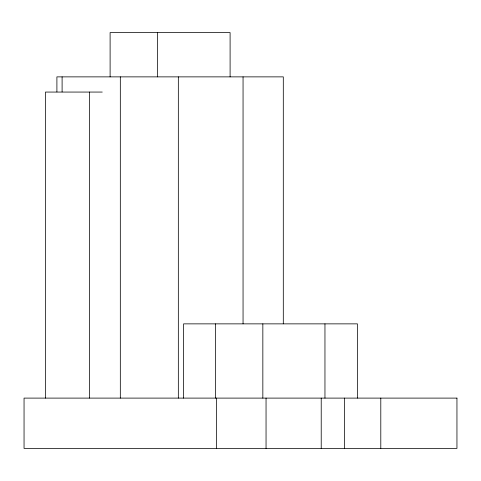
<?xml version="1.0" encoding="UTF-8"?>
<svg xmlns="http://www.w3.org/2000/svg" width="481" height="481" viewBox="0 0 481 481"><rect width="100%" height="100%" fill="white"/><g stroke="black" fill="none" stroke-linecap="round" stroke-linejoin="round"><path stroke-width="0.72" d="M102.255 92.063L45.448 92.063L45.448 398.106M380.796 398.106L380.796 448.412M357.431 398.106L357.431 323.863L183.58 323.863L183.58 398.106M344.558 398.106L344.558 448.412M324.958 323.863L324.958 398.106M321.218 398.106L321.218 448.412M283.303 323.803L283.303 76.87L56.902 76.87L56.902 91.883M266.047 398.106L266.047 448.412M262.842 323.863L262.842 398.106M243.055 76.87L243.055 323.803M230.098 76.87L230.098 32.588L110.107 32.588L110.107 76.87M216.594 398.106L216.594 448.412M215.38 323.863L215.38 398.106M178.337 76.87L178.337 398.106M157.449 32.588L157.449 76.87M120.322 76.87L120.322 398.106M89.628 92.063L89.628 398.106M62.103 76.87L62.103 91.883M456.95 398.106L24.05 398.106L24.05 448.412L456.95 448.412L456.95 398.106"/></g></svg>
